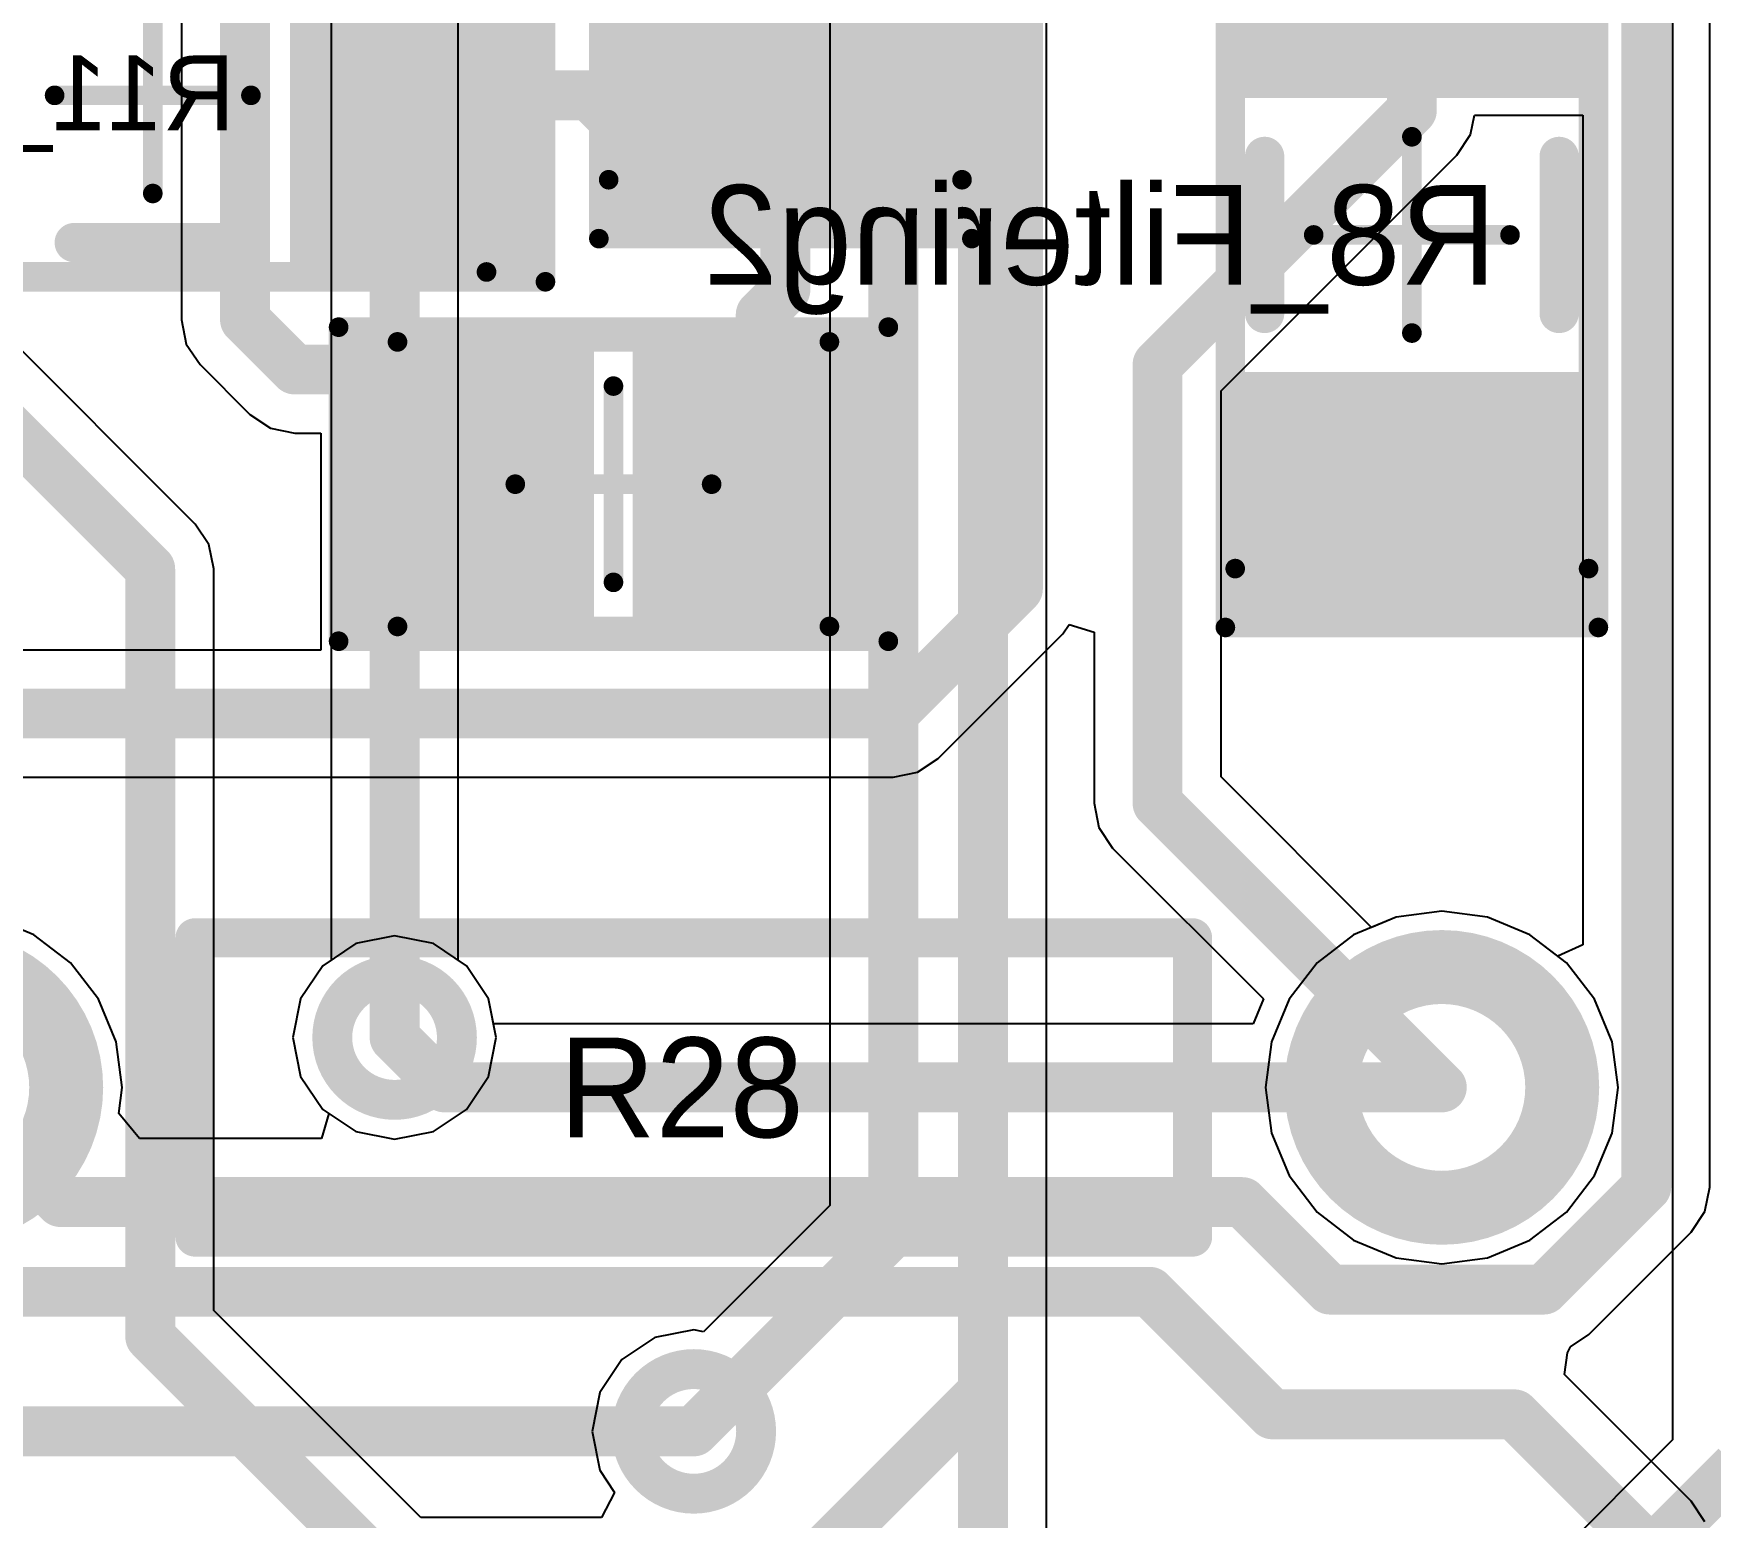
# Model space of a CAD drawing. Header units: millimetres. Extents: x 0.91 to 3, y 1 to 3.
# Drawn here: x 2.4476 to 2.7839, y 1.9337 to 2.2314 of the extents above; entities that cross this region are included whole.
import ezdxf

# ---------------------------------------------------------------- set-up
doc = ezdxf.new("R2010")
doc.units = ezdxf.units.MM
doc.header["$MEASUREMENT"] = 0
for name, color, linetype in [('BottomLayer', 5, 'Continuous'), ('BottomOverlay', 54, 'Continuous'), ('BottomPaste', 16, 'Continuous'), ('BottomSolder', 6, 'Continuous'), ('Mechanical13', 56, 'Continuous'), ('Mechanical15', 56, 'Continuous'), ('MultiLayer', 9, 'Continuous'), ('TopLayer', 1, 'Continuous'), ('TopOverlay', 2, 'Continuous'), ('TopSolder', 216, 'Continuous')]:
    doc.layers.add(name, color=color, linetype=linetype)

# ---------------------------------------------------------------- blocks, each defined once
blk = doc.blocks.new('C0805_B_134')
at = {"layer": 'BottomLayer'}
for points, const_width in [([(-0.04035, 0.02756), (-0.04035, -0.02756)], 0.02165), ([(-0.0187, 0.02756), (-0.0187, -0.02756)], 0.02165), ([(0.0187, 0.02756), (0.0187, -0.02756)], 0.02165), ([(0.04035, 0.02756), (0.04035, -0.02756)], 0.02165), ([(-0.00787, 0.01378), (-0.05118, 0.01378)], 0.02756), ([(0.05118, 0.01378), (0.00787, 0.01378)], 0.02756), ([(-0.00787, -0.01378), (-0.05118, -0.01378)], 0.02756), ([(0.05118, -0.01378), (0.00787, -0.01378)], 0.02756)]:
    blk.add_lwpolyline(points, dxfattribs=dict(at, const_width=const_width))
at = {"layer": 'BottomLayer', "const_width": 0.02165}
for points in [[(-0.04035, 0, 1), (-0.0187, 0, 1)], [(0.0187, 0, 1), (0.04036, 0, 1)]]:
    blk.add_lwpolyline(points, format="xyb", close=True, dxfattribs=at)
at = {"layer": 'BottomPaste'}
for points, const_width in [([(-0.04035, 0.02756), (-0.04035, -0.02756)], 0.02165), ([(-0.0187, 0.02756), (-0.0187, -0.02756)], 0.02165), ([(0.0187, 0.02756), (0.0187, -0.02756)], 0.02165), ([(0.04035, 0.02756), (0.04035, -0.02756)], 0.02165), ([(-0.00787, 0.01378), (-0.05118, 0.01378)], 0.02756), ([(0.05118, 0.01378), (0.00787, 0.01378)], 0.02756), ([(-0.00787, -0.01378), (-0.05118, -0.01378)], 0.02756), ([(0.05118, -0.01378), (0.00787, -0.01378)], 0.02756)]:
    blk.add_lwpolyline(points, dxfattribs=dict(at, const_width=const_width))
at = {"layer": 'BottomPaste', "const_width": 0.02165}
for points in [[(-0.04035, 0, 1), (-0.0187, 0, 1)], [(0.0187, 0, 1), (0.04036, 0, 1)]]:
    blk.add_lwpolyline(points, format="xyb", close=True, dxfattribs=at)
at = {"layer": 'BottomSolder'}
for points, const_width in [([(-0.04235, 0.03156), (-0.04235, -0.03156)], 0.02565), ([(-0.0167, 0.03156), (-0.0167, -0.03156)], 0.02565), ([(0.0167, 0.03156), (0.0167, -0.03156)], 0.02565), ([(0.04235, 0.03156), (0.04235, -0.03156)], 0.02565), ([(-0.00387, 0.01578), (-0.05518, 0.01578)], 0.03156), ([(0.05518, 0.01578), (0.00387, 0.01578)], 0.03156), ([(-0.00387, -0.01578), (-0.05518, -0.01578)], 0.03156), ([(0.05518, -0.01578), (0.00387, -0.01578)], 0.03156)]:
    blk.add_lwpolyline(points, dxfattribs=dict(at, const_width=const_width))
at = {"layer": 'BottomSolder', "const_width": 0.02565}
for points in [[(-0.04235, 0, 1), (-0.0167, 0, 1)], [(0.0167, 0, 1), (0.04235, 0, 1)]]:
    blk.add_lwpolyline(points, format="xyb", close=True, dxfattribs=at)
at = {"layer": 'Mechanical13', "const_width": 0.00394}
for points in [[(-0.04331, 0.02854), (0.04331, 0.02854)], [(-0.04331, -0.02854), (-0.04331, 0.02854)], [(0.04331, -0.02854), (0.04331, 0.02854)], [(-0.04331, -0.02854), (0.04331, -0.02854)]]:
    blk.add_lwpolyline(points, dxfattribs=at)
at = {"layer": 'Mechanical13', "const_width": 0.00197}
for points in [[(-0.04429, 0.02854, 1), (-0.04232, 0.02854, 1)], [(-0.04429, 0.02854, 1), (-0.04232, 0.02854, 1)], [(0.04232, 0.02854, 1), (0.04429, 0.02854, 1)], [(0.04232, 0.02854, 1), (0.04429, 0.02854, 1)], [(-0.04429, -0.02854, 1), (-0.04232, -0.02854, 1)], [(-0.04429, -0.02854, 1), (-0.04232, -0.02854, 1)], [(0.04232, -0.02854, 1), (0.04429, -0.02854, 1)], [(0.04232, -0.02854, 1), (0.04429, -0.02854, 1)]]:
    blk.add_lwpolyline(points, format="xyb", close=True, dxfattribs=at)
at = {"layer": 'Mechanical15', "const_width": 0.00394}
for points in [[(-0.05512, 0.0315), (0.05512, 0.0315)], [(-0.05512, -0.0315), (-0.05512, 0.0315)], [(0.05512, -0.0315), (0.05512, 0.0315)], [(0, -0.01969), (0, 0.01968)], [(-0.01969, 0), (0.01968, 0)], [(-0.05512, -0.0315), (0.05512, -0.0315)]]:
    blk.add_lwpolyline(points, dxfattribs=at)
at = {"layer": 'Mechanical15', "const_width": 0.00197}
for points in [[(-0.0561, 0.0315, 1), (-0.05413, 0.0315, 1)], [(-0.0561, 0.0315, 1), (-0.05413, 0.0315, 1)], [(0.05413, 0.0315, 1), (0.0561, 0.0315, 1)], [(0.05413, 0.0315, 1), (0.0561, 0.0315, 1)], [(-0.00098, 0.01968, 1), (0.00098, 0.01968, 1)], [(-0.02067, 0, 1), (-0.0187, 0, 1)], [(0.0187, 0, 1), (0.02067, 0, 1)], [(-0.00098, -0.01969, 1), (0.00098, -0.01969, 1)], [(-0.0561, -0.0315, 1), (-0.05413, -0.0315, 1)], [(-0.0561, -0.0315, 1), (-0.05413, -0.0315, 1)], [(0.05413, -0.0315, 1), (0.0561, -0.0315, 1)], [(0.05413, -0.0315, 1), (0.0561, -0.0315, 1)]]:
    blk.add_lwpolyline(points, format="xyb", close=True, dxfattribs=at)
blk = doc.blocks.new('C1206_B_182')
at = {"layer": 'BottomLayer'}
for points, const_width in [([(-0.06398, 0.03346), (-0.06398, -0.03346)], 0.02165), ([(-0.04232, 0.03346), (-0.04232, -0.03346)], 0.02165), ([(0.04232, 0.03346), (0.04232, -0.03346)], 0.02165), ([(0.06398, 0.03346), (0.06398, -0.03346)], 0.02165), ([(-0.0315, 0.01673), (-0.0748, 0.01673)], 0.03346), ([(0.0748, 0.01673), (0.0315, 0.01673)], 0.03346), ([(-0.0315, -0.01673), (-0.0748, -0.01673)], 0.03346), ([(0.0748, -0.01673), (0.0315, -0.01673)], 0.03346)]:
    blk.add_lwpolyline(points, dxfattribs=dict(at, const_width=const_width))
at = {"layer": 'BottomLayer', "const_width": 0.02165}
for points in [[(-0.06398, 0, 1), (-0.04232, 0, 1)], [(0.04232, 0, 1), (0.06398, 0, 1)]]:
    blk.add_lwpolyline(points, format="xyb", close=True, dxfattribs=at)
at = {"layer": 'BottomOverlay', "const_width": 0.00787}
for points in [[(-0.01575, 0.02953), (0.01575, 0.02953)], [(-0.01575, -0.02953), (0.01575, -0.02953)]]:
    blk.add_lwpolyline(points, dxfattribs=at)
at = {"layer": 'BottomOverlay', "const_width": 0.00394}
for points in [[(-0.01772, 0.02953, 1), (-0.01378, 0.02953, 1)], [(0.01378, 0.02953, 1), (0.01772, 0.02953, 1)], [(-0.01772, -0.02953, 1), (-0.01378, -0.02953, 1)], [(0.01378, -0.02953, 1), (0.01772, -0.02953, 1)]]:
    blk.add_lwpolyline(points, format="xyb", close=True, dxfattribs=at)
at = {"layer": 'BottomPaste'}
for points, const_width in [([(-0.06398, 0.03346), (-0.06398, -0.03346)], 0.02165), ([(-0.04232, 0.03346), (-0.04232, -0.03346)], 0.02165), ([(0.04232, 0.03346), (0.04232, -0.03346)], 0.02165), ([(0.06398, 0.03346), (0.06398, -0.03346)], 0.02165), ([(-0.0315, 0.01673), (-0.0748, 0.01673)], 0.03346), ([(0.0748, 0.01673), (0.0315, 0.01673)], 0.03346), ([(-0.0315, -0.01673), (-0.0748, -0.01673)], 0.03346), ([(0.0748, -0.01673), (0.0315, -0.01673)], 0.03346)]:
    blk.add_lwpolyline(points, dxfattribs=dict(at, const_width=const_width))
at = {"layer": 'BottomPaste', "const_width": 0.02165}
for points in [[(-0.06398, 0, 1), (-0.04232, 0, 1)], [(0.04232, 0, 1), (0.06398, 0, 1)]]:
    blk.add_lwpolyline(points, format="xyb", close=True, dxfattribs=at)
at = {"layer": 'BottomSolder'}
for points, const_width in [([(-0.06598, 0.03746), (-0.06598, -0.03746)], 0.02565), ([(-0.04032, 0.03746), (-0.04032, -0.03746)], 0.02565), ([(0.04032, 0.03746), (0.04032, -0.03746)], 0.02565), ([(0.06598, 0.03746), (0.06598, -0.03746)], 0.02565), ([(-0.0275, 0.01873), (-0.0788, 0.01873)], 0.03746), ([(0.0788, 0.01873), (0.0275, 0.01873)], 0.03746), ([(-0.0275, -0.01873), (-0.0788, -0.01873)], 0.03746), ([(0.0788, -0.01873), (0.0275, -0.01873)], 0.03746)]:
    blk.add_lwpolyline(points, dxfattribs=dict(at, const_width=const_width))
at = {"layer": 'BottomSolder', "const_width": 0.02565}
for points in [[(-0.06598, 0, 1), (-0.04032, 0, 1)], [(0.04032, 0, 1), (0.06598, 0, 1)]]:
    blk.add_lwpolyline(points, format="xyb", close=True, dxfattribs=at)
at = {"layer": 'Mechanical13', "const_width": 0.00394}
for points in [[(-0.06693, 0.03543), (0.06693, 0.03543)], [(-0.06693, 0.03543), (-0.06693, -0.03543)], [(0.06693, 0.03543), (0.06693, -0.03543)], [(-0.06693, -0.03543), (0.06693, -0.03543)]]:
    blk.add_lwpolyline(points, dxfattribs=at)
at = {"layer": 'Mechanical13', "const_width": 0.00197}
for points in [[(-0.06791, 0.03543, 1), (-0.06595, 0.03543, 1)], [(-0.06791, 0.03543, 1), (-0.06595, 0.03543, 1)], [(0.06595, 0.03543, 1), (0.06791, 0.03543, 1)], [(0.06595, 0.03543, 1), (0.06791, 0.03543, 1)], [(-0.06791, -0.03543, 1), (-0.06595, -0.03543, 1)], [(-0.06791, -0.03543, 1), (-0.06595, -0.03543, 1)], [(0.06595, -0.03543, 1), (0.06791, -0.03543, 1)], [(0.06595, -0.03543, 1), (0.06791, -0.03543, 1)]]:
    blk.add_lwpolyline(points, format="xyb", close=True, dxfattribs=at)
at = {"layer": 'Mechanical15', "const_width": 0.00394}
for points in [[(-0.07874, 0.0374), (0.07874, 0.0374)], [(-0.07874, 0.0374), (-0.07874, -0.0374)], [(0.07874, 0.0374), (0.07874, -0.0374)], [(0, 0.01969), (0, -0.01968)], [(-0.01968, 0), (0.01969, 0)], [(-0.07874, -0.0374), (0.07874, -0.0374)]]:
    blk.add_lwpolyline(points, dxfattribs=at)
at = {"layer": 'Mechanical15', "const_width": 0.00197}
for points in [[(-0.07972, 0.0374, 1), (-0.07776, 0.0374, 1)], [(-0.07972, 0.0374, 1), (-0.07776, 0.0374, 1)], [(0.07776, 0.0374, 1), (0.07972, 0.0374, 1)], [(0.07776, 0.0374, 1), (0.07972, 0.0374, 1)], [(-0.00098, 0.01969, 1), (0.00098, 0.01969, 1)], [(-0.02067, 0, 1), (-0.0187, 0, 1)], [(0.0187, 0, 1), (0.02067, 0, 1)], [(-0.00098, -0.01968, 1), (0.00098, -0.01968, 1)], [(-0.07972, -0.0374, 1), (-0.07776, -0.0374, 1)], [(-0.07972, -0.0374, 1), (-0.07776, -0.0374, 1)], [(0.07776, -0.0374, 1), (0.07972, -0.0374, 1)], [(0.07776, -0.0374, 1), (0.07972, -0.0374, 1)]]:
    blk.add_lwpolyline(points, format="xyb", close=True, dxfattribs=at)
blk = doc.blocks.new('C1206_B_186')
at = {"layer": 'BottomLayer'}
for points, const_width in [([(-0.06398, 0.03346), (-0.06398, -0.03346)], 0.02165), ([(-0.04232, 0.03346), (-0.04232, -0.03346)], 0.02165), ([(0.04232, 0.03346), (0.04232, -0.03346)], 0.02165), ([(0.06398, 0.03346), (0.06398, -0.03346)], 0.02165), ([(-0.0315, 0.01673), (-0.0748, 0.01673)], 0.03346), ([(0.0748, 0.01673), (0.0315, 0.01673)], 0.03346), ([(-0.0315, -0.01673), (-0.0748, -0.01673)], 0.03346), ([(0.0748, -0.01673), (0.0315, -0.01673)], 0.03346)]:
    blk.add_lwpolyline(points, dxfattribs=dict(at, const_width=const_width))
at = {"layer": 'BottomLayer', "const_width": 0.02165}
for points in [[(-0.06398, 0, 1), (-0.04232, 0, 1)], [(0.04232, 0, 1), (0.06398, 0, 1)]]:
    blk.add_lwpolyline(points, format="xyb", close=True, dxfattribs=at)
at = {"layer": 'BottomOverlay', "const_width": 0.00787}
for points in [[(-0.01575, 0.02953), (0.01575, 0.02953)], [(-0.01575, -0.02953), (0.01575, -0.02953)]]:
    blk.add_lwpolyline(points, dxfattribs=at)
at = {"layer": 'BottomOverlay', "const_width": 0.00394}
for points in [[(-0.01772, 0.02953, 1), (-0.01378, 0.02953, 1)], [(0.01378, 0.02953, 1), (0.01772, 0.02953, 1)], [(-0.01772, -0.02953, 1), (-0.01378, -0.02953, 1)], [(0.01378, -0.02953, 1), (0.01772, -0.02953, 1)]]:
    blk.add_lwpolyline(points, format="xyb", close=True, dxfattribs=at)
at = {"layer": 'BottomPaste'}
for points, const_width in [([(-0.06398, 0.03346), (-0.06398, -0.03346)], 0.02165), ([(-0.04232, 0.03346), (-0.04232, -0.03346)], 0.02165), ([(0.04232, 0.03346), (0.04232, -0.03346)], 0.02165), ([(0.06398, 0.03346), (0.06398, -0.03346)], 0.02165), ([(-0.0315, 0.01673), (-0.0748, 0.01673)], 0.03346), ([(0.0748, 0.01673), (0.0315, 0.01673)], 0.03346), ([(-0.0315, -0.01673), (-0.0748, -0.01673)], 0.03346), ([(0.0748, -0.01673), (0.0315, -0.01673)], 0.03346)]:
    blk.add_lwpolyline(points, dxfattribs=dict(at, const_width=const_width))
at = {"layer": 'BottomPaste', "const_width": 0.02165}
for points in [[(-0.06398, 0, 1), (-0.04232, 0, 1)], [(0.04232, 0, 1), (0.06398, 0, 1)]]:
    blk.add_lwpolyline(points, format="xyb", close=True, dxfattribs=at)
at = {"layer": 'BottomSolder'}
for points, const_width in [([(-0.06598, 0.03746), (-0.06598, -0.03746)], 0.02565), ([(-0.04032, 0.03746), (-0.04032, -0.03746)], 0.02565), ([(0.04032, 0.03746), (0.04032, -0.03746)], 0.02565), ([(0.06598, 0.03746), (0.06598, -0.03746)], 0.02565), ([(-0.0275, 0.01873), (-0.0788, 0.01873)], 0.03746), ([(0.0788, 0.01873), (0.0275, 0.01873)], 0.03746), ([(-0.0275, -0.01873), (-0.0788, -0.01873)], 0.03746), ([(0.0788, -0.01873), (0.0275, -0.01873)], 0.03746)]:
    blk.add_lwpolyline(points, dxfattribs=dict(at, const_width=const_width))
at = {"layer": 'BottomSolder', "const_width": 0.02565}
for points in [[(-0.06598, 0, 1), (-0.04032, 0, 1)], [(0.04032, 0, 1), (0.06598, 0, 1)]]:
    blk.add_lwpolyline(points, format="xyb", close=True, dxfattribs=at)
at = {"layer": 'Mechanical13', "const_width": 0.00394}
for points in [[(-0.06693, 0.03543), (0.06693, 0.03543)], [(-0.06693, 0.03543), (-0.06693, -0.03543)], [(0.06693, 0.03543), (0.06693, -0.03543)], [(-0.06693, -0.03543), (0.06693, -0.03543)]]:
    blk.add_lwpolyline(points, dxfattribs=at)
at = {"layer": 'Mechanical13', "const_width": 0.00197}
for points in [[(-0.06791, 0.03543, 1), (-0.06595, 0.03543, 1)], [(-0.06791, 0.03543, 1), (-0.06595, 0.03543, 1)], [(0.06595, 0.03543, 1), (0.06791, 0.03543, 1)], [(0.06595, 0.03543, 1), (0.06791, 0.03543, 1)], [(-0.06791, -0.03543, 1), (-0.06595, -0.03543, 1)], [(-0.06791, -0.03543, 1), (-0.06595, -0.03543, 1)], [(0.06595, -0.03543, 1), (0.06791, -0.03543, 1)], [(0.06595, -0.03543, 1), (0.06791, -0.03543, 1)]]:
    blk.add_lwpolyline(points, format="xyb", close=True, dxfattribs=at)
at = {"layer": 'Mechanical15', "const_width": 0.00394}
for points in [[(-0.07874, 0.0374), (0.07874, 0.0374)], [(-0.07874, 0.0374), (-0.07874, -0.0374)], [(0.07874, 0.0374), (0.07874, -0.0374)], [(0, 0.01968), (0, -0.01969)], [(-0.01968, 0), (0.01969, 0)], [(-0.07874, -0.0374), (0.07874, -0.0374)]]:
    blk.add_lwpolyline(points, dxfattribs=at)
at = {"layer": 'Mechanical15', "const_width": 0.00197}
for points in [[(-0.07972, 0.0374, 1), (-0.07776, 0.0374, 1)], [(-0.07972, 0.0374, 1), (-0.07776, 0.0374, 1)], [(0.07776, 0.0374, 1), (0.07972, 0.0374, 1)], [(0.07776, 0.0374, 1), (0.07972, 0.0374, 1)], [(-0.00098, 0.01968, 1), (0.00098, 0.01968, 1)], [(-0.02067, 0, 1), (-0.0187, 0, 1)], [(0.0187, 0, 1), (0.02067, 0, 1)], [(-0.00098, -0.01969, 1), (0.00098, -0.01969, 1)], [(-0.07972, -0.0374, 1), (-0.07776, -0.0374, 1)], [(-0.07972, -0.0374, 1), (-0.07776, -0.0374, 1)], [(0.07776, -0.0374, 1), (0.07972, -0.0374, 1)], [(0.07776, -0.0374, 1), (0.07972, -0.0374, 1)]]:
    blk.add_lwpolyline(points, format="xyb", close=True, dxfattribs=at)
blk = doc.blocks.new('C1206_B_188')
at = {"layer": 'BottomLayer'}
for points, const_width in [([(-0.06398, 0.03346), (-0.06398, -0.03346)], 0.02165), ([(-0.04232, 0.03346), (-0.04232, -0.03346)], 0.02165), ([(0.04232, 0.03346), (0.04232, -0.03346)], 0.02165), ([(0.06398, 0.03346), (0.06398, -0.03346)], 0.02165), ([(-0.0315, 0.01673), (-0.0748, 0.01673)], 0.03346), ([(0.0748, 0.01673), (0.0315, 0.01673)], 0.03346), ([(-0.0315, -0.01673), (-0.0748, -0.01673)], 0.03346), ([(0.0748, -0.01673), (0.0315, -0.01673)], 0.03346)]:
    blk.add_lwpolyline(points, dxfattribs=dict(at, const_width=const_width))
at = {"layer": 'BottomLayer', "const_width": 0.02165}
for points in [[(-0.06398, 0, 1), (-0.04232, 0, 1)], [(0.04232, 0, 1), (0.06398, 0, 1)]]:
    blk.add_lwpolyline(points, format="xyb", close=True, dxfattribs=at)
at = {"layer": 'BottomOverlay', "const_width": 0.00787}
for points in [[(-0.01575, 0.02953), (0.01575, 0.02953)], [(-0.01575, -0.02953), (0.01575, -0.02953)]]:
    blk.add_lwpolyline(points, dxfattribs=at)
at = {"layer": 'BottomOverlay', "const_width": 0.00394}
for points in [[(-0.01772, 0.02953, 1), (-0.01378, 0.02953, 1)], [(0.01378, 0.02953, 1), (0.01772, 0.02953, 1)], [(-0.01772, -0.02953, 1), (-0.01378, -0.02953, 1)], [(0.01378, -0.02953, 1), (0.01772, -0.02953, 1)]]:
    blk.add_lwpolyline(points, format="xyb", close=True, dxfattribs=at)
at = {"layer": 'BottomPaste'}
for points, const_width in [([(-0.06398, 0.03346), (-0.06398, -0.03346)], 0.02165), ([(-0.04232, 0.03346), (-0.04232, -0.03346)], 0.02165), ([(0.04232, 0.03346), (0.04232, -0.03346)], 0.02165), ([(0.06398, 0.03346), (0.06398, -0.03346)], 0.02165), ([(-0.0315, 0.01673), (-0.0748, 0.01673)], 0.03346), ([(0.0748, 0.01673), (0.0315, 0.01673)], 0.03346), ([(-0.0315, -0.01673), (-0.0748, -0.01673)], 0.03346), ([(0.0748, -0.01673), (0.0315, -0.01673)], 0.03346)]:
    blk.add_lwpolyline(points, dxfattribs=dict(at, const_width=const_width))
at = {"layer": 'BottomPaste', "const_width": 0.02165}
for points in [[(-0.06398, 0, 1), (-0.04232, 0, 1)], [(0.04232, 0, 1), (0.06398, 0, 1)]]:
    blk.add_lwpolyline(points, format="xyb", close=True, dxfattribs=at)
at = {"layer": 'BottomSolder'}
for points, const_width in [([(-0.06598, 0.03746), (-0.06598, -0.03746)], 0.02565), ([(-0.04032, 0.03746), (-0.04032, -0.03746)], 0.02565), ([(0.04032, 0.03746), (0.04032, -0.03746)], 0.02565), ([(0.06598, 0.03746), (0.06598, -0.03746)], 0.02565), ([(-0.0275, 0.01873), (-0.0788, 0.01873)], 0.03746), ([(0.0788, 0.01873), (0.0275, 0.01873)], 0.03746), ([(-0.0275, -0.01873), (-0.0788, -0.01873)], 0.03746), ([(0.0788, -0.01873), (0.0275, -0.01873)], 0.03746)]:
    blk.add_lwpolyline(points, dxfattribs=dict(at, const_width=const_width))
at = {"layer": 'BottomSolder', "const_width": 0.02565}
for points in [[(-0.06598, 0, 1), (-0.04032, 0, 1)], [(0.04032, 0, 1), (0.06598, 0, 1)]]:
    blk.add_lwpolyline(points, format="xyb", close=True, dxfattribs=at)
at = {"layer": 'Mechanical13', "const_width": 0.00394}
for points in [[(-0.06693, 0.03543), (0.06693, 0.03543)], [(-0.06693, -0.03543), (-0.06693, 0.03543)], [(0.06693, -0.03543), (0.06693, 0.03543)], [(-0.06693, -0.03543), (0.06693, -0.03543)]]:
    blk.add_lwpolyline(points, dxfattribs=at)
at = {"layer": 'Mechanical13', "const_width": 0.00197}
for points in [[(-0.06791, 0.03543, 1), (-0.06595, 0.03543, 1)], [(-0.06791, 0.03543, 1), (-0.06595, 0.03543, 1)], [(0.06594, 0.03543, 1), (0.06791, 0.03543, 1)], [(0.06594, 0.03543, 1), (0.06791, 0.03543, 1)], [(-0.06791, -0.03543, 1), (-0.06595, -0.03543, 1)], [(-0.06791, -0.03543, 1), (-0.06595, -0.03543, 1)], [(0.06594, -0.03543, 1), (0.06791, -0.03543, 1)], [(0.06594, -0.03543, 1), (0.06791, -0.03543, 1)]]:
    blk.add_lwpolyline(points, format="xyb", close=True, dxfattribs=at)
at = {"layer": 'Mechanical15', "const_width": 0.00394}
for points in [[(-0.07874, 0.0374), (0.07874, 0.0374)], [(-0.07874, -0.0374), (-0.07874, 0.0374)], [(0.07874, -0.0374), (0.07874, 0.0374)], [(0, -0.01969), (0, 0.01969)], [(-0.01969, 0), (0.01968, 0)], [(-0.07874, -0.0374), (0.07874, -0.0374)]]:
    blk.add_lwpolyline(points, dxfattribs=at)
at = {"layer": 'Mechanical15', "const_width": 0.00197}
for points in [[(-0.07972, 0.0374, 1), (-0.07776, 0.0374, 1)], [(-0.07972, 0.0374, 1), (-0.07776, 0.0374, 1)], [(0.07776, 0.0374, 1), (0.07972, 0.0374, 1)], [(0.07776, 0.0374, 1), (0.07972, 0.0374, 1)], [(-0.00098, 0.01969, 1), (0.00098, 0.01969, 1)], [(-0.02067, 0, 1), (-0.0187, 0, 1)], [(0.0187, 0, 1), (0.02067, 0, 1)], [(-0.00098, -0.01969, 1), (0.00098, -0.01969, 1)], [(-0.07972, -0.0374, 1), (-0.07776, -0.0374, 1)], [(-0.07972, -0.0374, 1), (-0.07776, -0.0374, 1)], [(0.07776, -0.0374, 1), (0.07972, -0.0374, 1)], [(0.07776, -0.0374, 1), (0.07972, -0.0374, 1)]]:
    blk.add_lwpolyline(points, format="xyb", close=True, dxfattribs=at)
blk = doc.blocks.new('AXIAL_0_3_213')
at = {"layer": 'BottomLayer', "const_width": 0.01083}
for points in [[(-0.17215, 0, 1), (-0.12785, 0, 1)], [(0.12785, 0, 1), (0.17215, 0, 1)]]:
    blk.add_lwpolyline(points, format="xyb", close=True, dxfattribs=at)
at = {"layer": 'BottomSolder', "const_width": 0.01483}
for points in [[(-0.17415, 0, 1), (-0.12585, 0, 1)], [(0.12585, 0, 1), (0.17415, 0, 1)]]:
    blk.add_lwpolyline(points, format="xyb", close=True, dxfattribs=at)
at = {"layer": 'MultiLayer', "const_width": 0.01083}
for points in [[(-0.17215, 0, 1), (-0.12785, 0, 1)], [(0.12785, 0, 1), (0.17215, 0, 1)]]:
    blk.add_lwpolyline(points, format="xyb", close=True, dxfattribs=at)
at = {"layer": 'TopLayer', "const_width": 0.01083}
for points in [[(-0.17215, 0, 1), (-0.12785, 0, 1)], [(0.12785, 0, 1), (0.17215, 0, 1)]]:
    blk.add_lwpolyline(points, format="xyb", close=True, dxfattribs=at)
at = {"layer": 'TopOverlay', "const_width": 0.00787}
for points in [[(-0.1, 0.03), (0.1, 0.03)], [(-0.1, -0.03), (-0.1, 0.03)], [(0.1, 0), (0.1, 0.03)], [(-0.109, 0), (-0.1, 0)], [(0.1, -0.03), (0.1, 0)], [(0.1, 0), (0.109, 0)], [(-0.1, -0.03), (0.1, -0.03)]]:
    blk.add_lwpolyline(points, dxfattribs=at)
at = {"layer": 'TopOverlay', "const_width": 0.00394}
for points in [[(-0.10197, 0.03, 1), (-0.09803, 0.03, 1)], [(-0.10197, 0.03, 1), (-0.09803, 0.03, 1)], [(0.09803, 0.03, 1), (0.10197, 0.03, 1)], [(0.09803, 0.03, 1), (0.10197, 0.03, 1)], [(-0.11097, 0, 1), (-0.10703, 0, 1)], [(-0.10197, 0, 1), (-0.09803, 0, 1)], [(0.09803, 0, 1), (0.10197, 0, 1)], [(0.09803, 0, 1), (0.10197, 0, 1)], [(0.09803, 0, 1), (0.10197, 0, 1)], [(0.10703, 0, 1), (0.11097, 0, 1)], [(-0.10197, -0.03, 1), (-0.09803, -0.03, 1)], [(-0.10197, -0.03, 1), (-0.09803, -0.03, 1)], [(0.09803, -0.03, 1), (0.10197, -0.03, 1)], [(0.09803, -0.03, 1), (0.10197, -0.03, 1)]]:
    blk.add_lwpolyline(points, format="xyb", close=True, dxfattribs=at)
at = {"layer": 'TopSolder', "const_width": 0.01483}
for points in [[(-0.17415, 0, 1), (-0.12585, 0, 1)], [(0.12585, 0, 1), (0.17415, 0, 1)]]:
    blk.add_lwpolyline(points, format="xyb", close=True, dxfattribs=at)

msp = doc.modelspace()

# ---------------------------------------------------------------- linework, layer by layer
at = {"layer": 'BottomLayer'}
for p, q in [((2.78374, 2), (2.78374, 2.34)), ((2.47726, 2.27631), (2.47726, 2.174)), ((2.73577, 2.21112), (2.73655, 2.215)), ((2.73655, 2.215), (2.75826, 2.215)), ((2.75826, 2.215), (2.75826, 2.04861)), ((2.73301, 2.20699), (2.73577, 2.21112)), ((2.68574, 2.15972), (2.73301, 2.20699)), ((2.47726, 2.174), (2.47823, 2.16912)), ((2.47823, 2.16912), (2.48099, 2.16499)), ((2.48099, 2.16499), (2.49099, 2.15499)), ((2.68574, 2.08228), (2.68574, 2.15972)), ((2.49099, 2.15499), (2.49512, 2.15223)), ((2.49512, 2.15223), (2.5, 2.15126)), ((2.5, 2.15126), (2.50521, 2.15126)), ((2.50521, 2.15126), (2.50521, 2.10774)), ((2.65401, 2.11099), (2.65526, 2.11285)), ((2.65526, 2.11285), (2.66026, 2.11133)), ((2.62901, 2.08599), (2.65401, 2.11099)), ((2.66026, 2.11133), (2.66026, 2.077)), ((2.50521, 2.10774), (2.04528, 2.10774)), ((2.62488, 2.08323), (2.62901, 2.08599)), ((2.04, 2.08226), (2.62, 2.08226)), ((2.62, 2.08226), (2.62488, 2.08323)), ((2.71591, 2.05211), (2.68574, 2.08228)), ((2.66026, 2.077), (2.66123, 2.07212)), ((2.66123, 2.07212), (2.66399, 2.06799)), ((2.66399, 2.06799), (2.69423, 2.03774)), ((2.73, 2.05536), (2.72085, 2.05416)), ((2.73915, 2.05416), (2.73, 2.05536)), ((2.44768, 2.05062), (2.43915, 2.05416)), ((2.72085, 2.05416), (2.71591, 2.05211)), ((2.74768, 2.05062), (2.73915, 2.05416)), ((2.455, 2.045), (2.44768, 2.05062)), ((2.5122, 2.04884), (2.50558, 2.04442)), ((2.52, 2.05039), (2.5122, 2.04884)), ((2.5278, 2.04884), (2.52, 2.05039)), ((2.53442, 2.04442), (2.5278, 2.04884)), ((2.75326, 2.04635), (2.74768, 2.05062)), ((2.75826, 2.04861), (2.75326, 2.04635)), ((2.46062, 2.03768), (2.455, 2.045)), ((2.50558, 2.04442), (2.50116, 2.0378)), ((2.53884, 2.0378), (2.53442, 2.04442)), ((2.46416, 2.02915), (2.46062, 2.03768)), ((2.50116, 2.0378), (2.49961, 2.03)), ((2.53985, 2.03274), (2.53884, 2.0378)), ((2.69423, 2.03774), (2.69216, 2.03274)), ((2.69216, 2.03274), (2.53985, 2.03274)), ((2.46536, 2.02), (2.46416, 2.02915)), ((2.49961, 2.03), (2.50116, 2.0222)), ((2.50116, 2.0222), (2.50558, 2.01558)), ((2.46467, 2.01474), (2.46536, 2.02)), ((2.46885, 2.00974), (2.46467, 2.01474)), ((2.50683, 2.01474), (2.50531, 2.00974)), ((2.50558, 2.01558), (2.50683, 2.01474)), ((2.50531, 2.00974), (2.46885, 2.00974)), ((2.78277, 1.99512), (2.78374, 2)), ((2.78001, 1.99099), (2.78277, 1.99512)), ((2.75945, 1.97043), (2.78001, 1.99099)), ((2.75519, 1.96675), (2.75579, 1.96798)), ((2.75579, 1.96798), (2.75945, 1.97043)), ((2.7546, 1.96242), (2.75519, 1.96675)), ((2.78001, 1.93701), (2.7546, 1.96242)), ((2.78277, 1.93288), (2.78001, 1.93701))]:
    msp.add_line(p, q, dxfattribs=at)
at = {"layer": 'BottomLayer', "const_width": 0.01}
for points in [[(2.771, 2), (2.771, 2.34)], [(2.49, 2.174), (2.49, 2.296)], [(2.724, 2.216), (2.724, 2.24415)], [(2.645, 2.12), (2.645, 2.24)], [(2.52466, 2.219), (2.559, 2.219)], [(2.559, 2.219), (2.56215, 2.21585)], [(2.56215, 2.21585), (2.59836, 2.21585)], [(2.59836, 2.17994), (2.59836, 2.21585)], [(2.673, 2.165), (2.724, 2.216)], [(2.59342, 2.175), (2.59836, 2.17994)], [(2.59342, 2.141), (2.59342, 2.175)], [(2.49, 2.174), (2.5, 2.164)], [(2.5, 2.164), (2.53436, 2.164)], [(2.53436, 2.141), (2.53436, 2.164)], [(2.673, 2.077), (2.673, 2.165)], [(2.62, 2.095), (2.645, 2.12)], [(2.04, 2.095), (2.62, 2.095)], [(2.673, 2.077), (2.73, 2.02)], [(2.52, 2.03), (2.53, 2.02)], [(2.43, 2.02), (2.453, 1.997)], [(2.53, 2.02), (2.73, 2.02)], [(2.75044, 1.97944), (2.771, 2)], [(2.453, 1.997), (2.69, 1.997)], [(2.69, 1.997), (2.70756, 1.97944)], [(2.70756, 1.97944), (2.75044, 1.97944)], [(2.079, 1.979), (2.67144, 1.979)], [(2.67144, 1.979), (2.69602, 1.95442)], [(2.69602, 1.95442), (2.74458, 1.95442)], [(2.74458, 1.95442), (2.771, 1.928)], [(2.262, 1.951), (2.58, 1.951)]]:
    msp.add_lwpolyline(points, dxfattribs=at)
at = {"layer": 'BottomLayer'}
for points, const_width in [([(2.52216, 2.219, 1), (2.52716, 2.219, 1)], 0.005), ([(2.5565, 2.219, 1), (2.5615, 2.219, 1)], 0.005), ([(2.5565, 2.219, 1), (2.5615, 2.219, 1)], 0.005), ([(2.55965, 2.21585, 1), (2.56465, 2.21585, 1)], 0.005), ([(2.55965, 2.21585, 1), (2.56465, 2.21585, 1)], 0.005), ([(2.59586, 2.21585, 1), (2.60086, 2.21585, 1)], 0.005), ([(2.59586, 2.21585, 1), (2.60086, 2.21585, 1)], 0.005), ([(2.7215, 2.216, 1), (2.7265, 2.216, 1)], 0.005), ([(2.7215, 2.216, 1), (2.7265, 2.216, 1)], 0.005), ([(2.59586, 2.17994, 1), (2.60086, 2.17994, 1)], 0.005), ([(2.59586, 2.17994, 1), (2.60086, 2.17994, 1)], 0.005), ([(2.59092, 2.175, 1), (2.59592, 2.175, 1)], 0.005), ([(2.59092, 2.175, 1), (2.59592, 2.175, 1)], 0.005), ([(2.4875, 2.174, 1), (2.4925, 2.174, 1)], 0.005), ([(2.4875, 2.174, 1), (2.4925, 2.174, 1)], 0.005), ([(2.4975, 2.164, 1), (2.5025, 2.164, 1)], 0.005), ([(2.4975, 2.164, 1), (2.5025, 2.164, 1)], 0.005), ([(2.53186, 2.164, 1), (2.53686, 2.164, 1)], 0.005), ([(2.53186, 2.164, 1), (2.53686, 2.164, 1)], 0.005), ([(2.6705, 2.165, 1), (2.6755, 2.165, 1)], 0.005), ([(2.6705, 2.165, 1), (2.6755, 2.165, 1)], 0.005), ([(2.53186, 2.141, 1), (2.53686, 2.141, 1)], 0.005), ([(2.59092, 2.141, 1), (2.59592, 2.141, 1)], 0.005), ([(2.7135, 2.134, 1), (2.7345, 2.134, 1)], 0.004), ([(2.6425, 2.12, 1), (2.6475, 2.12, 1)], 0.005), ([(2.6425, 2.12, 1), (2.6475, 2.12, 1)], 0.005), ([(2.6175, 2.095, 1), (2.6225, 2.095, 1)], 0.005), ([(2.6175, 2.095, 1), (2.6225, 2.095, 1)], 0.005), ([(2.6705, 2.077, 1), (2.6755, 2.077, 1)], 0.005), ([(2.6705, 2.077, 1), (2.6755, 2.077, 1)], 0.005), ([(2.5095, 2.03, 1), (2.5305, 2.03, 1)], 0.004), ([(2.5175, 2.03, 1), (2.5225, 2.03, 1)], 0.005), ([(2.5275, 2.02, 1), (2.5325, 2.02, 1)], 0.005), ([(2.5275, 2.02, 1), (2.5325, 2.02, 1)], 0.005), ([(2.7275, 2.02, 1), (2.7325, 2.02, 1)], 0.005), ([(2.7275, 2.02, 1), (2.7325, 2.02, 1)], 0.005), ([(2.7685, 2, 1), (2.7735, 2, 1)], 0.005), ([(2.7685, 2, 1), (2.7735, 2, 1)], 0.005), ([(2.4505, 1.997, 1), (2.4555, 1.997, 1)], 0.005), ([(2.4505, 1.997, 1), (2.4555, 1.997, 1)], 0.005), ([(2.6875, 1.997, 1), (2.6925, 1.997, 1)], 0.005), ([(2.6875, 1.997, 1), (2.6925, 1.997, 1)], 0.005), ([(2.70506, 1.97944, 1), (2.71006, 1.97944, 1)], 0.005), ([(2.70506, 1.97944, 1), (2.71006, 1.97944, 1)], 0.005), ([(2.74794, 1.97944, 1), (2.75294, 1.97944, 1)], 0.005), ([(2.74794, 1.97944, 1), (2.75294, 1.97944, 1)], 0.005), ([(2.66894, 1.979, 1), (2.67394, 1.979, 1)], 0.005), ([(2.66894, 1.979, 1), (2.67394, 1.979, 1)], 0.005), ([(2.5695, 1.951, 1), (2.5905, 1.951, 1)], 0.004), ([(2.69352, 1.95442, 1), (2.69852, 1.95442, 1)], 0.005), ([(2.69352, 1.95442, 1), (2.69852, 1.95442, 1)], 0.005), ([(2.74208, 1.95442, 1), (2.74708, 1.95442, 1)], 0.005), ([(2.74208, 1.95442, 1), (2.74708, 1.95442, 1)], 0.005), ([(2.5775, 1.951, 1), (2.5825, 1.951, 1)], 0.005)]:
    msp.add_lwpolyline(points, format="xyb", close=True, dxfattribs=dict(at, const_width=const_width))
at = {"layer": 'BottomSolder', "const_width": 0.008}
for points in [[(2.7115, 2.134, 1), (2.7365, 2.134, 1)], [(2.5075, 2.03, 1), (2.5325, 2.03, 1)], [(2.5675, 1.951, 1), (2.5925, 1.951, 1)]]:
    msp.add_lwpolyline(points, format="xyb", close=True, dxfattribs=at)
at = {"layer": 'MultiLayer', "const_width": 0.004}
for points in [[(2.7135, 2.134, 1), (2.7345, 2.134, 1)], [(2.5095, 2.03, 1), (2.5305, 2.03, 1)], [(2.5695, 1.951, 1), (2.5905, 1.951, 1)]]:
    msp.add_lwpolyline(points, format="xyb", close=True, dxfattribs=at)
at = {"layer": 'TopLayer'}
for p, q in [((2.65074, 1.959), (2.65074, 2.88)), ((2.60726, 2.42679), (2.60726, 1.99628)), ((2.53274, 2.04554), (2.53274, 2.25)), ((2.50726, 2.24472), (2.50726, 2.04554)), ((2.77626, 2.239), (2.77626, 1.94928)), ((2.48001, 2.13301), (2.40901, 2.20401)), ((2.48277, 2.12888), (2.48001, 2.13301)), ((2.48374, 2.124), (2.48277, 2.12888)), ((2.48374, 1.97528), (2.48374, 2.124)), ((2.73, 2.05536), (2.72085, 2.05416)), ((2.73915, 2.05416), (2.73, 2.05536)), ((2.72085, 2.05416), (2.71232, 2.05062)), ((2.74768, 2.05062), (2.73915, 2.05416)), ((2.71232, 2.05062), (2.705, 2.045)), ((2.755, 2.045), (2.74768, 2.05062)), ((2.50726, 2.04554), (2.50558, 2.04442)), ((2.53442, 2.04442), (2.53274, 2.04554)), ((2.705, 2.045), (2.69938, 2.03768)), ((2.76062, 2.03768), (2.755, 2.045)), ((2.50558, 2.04442), (2.50116, 2.0378)), ((2.53884, 2.0378), (2.53442, 2.04442)), ((2.50116, 2.0378), (2.49961, 2.03)), ((2.54039, 2.03), (2.53884, 2.0378)), ((2.69938, 2.03768), (2.69584, 2.02915)), ((2.76416, 2.02915), (2.76062, 2.03768)), ((2.49961, 2.03), (2.50116, 2.0222)), ((2.53884, 2.0222), (2.54039, 2.03)), ((2.69584, 2.02915), (2.69464, 2.02)), ((2.76536, 2.02), (2.76416, 2.02915)), ((2.50116, 2.0222), (2.50558, 2.01558)), ((2.53442, 2.01558), (2.53884, 2.0222)), ((2.69464, 2.02), (2.69584, 2.01085)), ((2.76416, 2.01085), (2.76536, 2.02)), ((2.50558, 2.01558), (2.5122, 2.01116)), ((2.5278, 2.01116), (2.53442, 2.01558)), ((2.5122, 2.01116), (2.52, 2.00961)), ((2.52, 2.00961), (2.5278, 2.01116)), ((2.69584, 2.01085), (2.69938, 2.00232)), ((2.76062, 2.00232), (2.76416, 2.01085)), ((2.69938, 2.00232), (2.705, 1.995)), ((2.755, 1.995), (2.76062, 2.00232)), ((2.60726, 1.99628), (2.58197, 1.971)), ((2.705, 1.995), (2.71232, 1.98938)), ((2.74768, 1.98938), (2.755, 1.995)), ((2.71232, 1.98938), (2.72085, 1.98584)), ((2.73915, 1.98584), (2.74768, 1.98938)), ((2.72085, 1.98584), (2.73, 1.98464)), ((2.73, 1.98464), (2.73915, 1.98584)), ((2.52528, 1.93374), (2.48374, 1.97528)), ((2.58, 1.97139), (2.5722, 1.96984)), ((2.58197, 1.971), (2.58, 1.97139)), ((2.5722, 1.96984), (2.56558, 1.96542)), ((2.56558, 1.96542), (2.56116, 1.9588)), ((2.56116, 1.9588), (2.55961, 1.951)), ((2.65074, 1.88528), (2.65074, 1.959)), ((2.55961, 1.951), (2.56116, 1.9432)), ((2.77626, 1.94928), (2.74409, 1.91711)), ((2.56116, 1.9432), (2.56413, 1.93874)), ((2.56413, 1.93874), (2.56151, 1.93374)), ((2.56151, 1.93374), (2.52528, 1.93374))]:
    msp.add_line(p, q, dxfattribs=at)
at = {"layer": 'TopLayer', "const_width": 0.01}
for points in [[(2.638, 1.959), (2.638, 2.88)], [(2.62, 1.991), (2.62, 2.62847)], [(2.52, 2.03), (2.52, 2.25)], [(2.4, 2.195), (2.471, 2.124)], [(2.471, 1.97), (2.471, 2.124)], [(2.58, 1.951), (2.62, 1.991)], [(2.471, 1.97), (2.52, 1.921)], [(2.6, 1.921), (2.638, 1.959)], [(2.638, 1.88), (2.638, 1.959)], [(2.73, 1.885), (2.789, 1.944)]]:
    msp.add_lwpolyline(points, dxfattribs=at)
at = {"layer": 'TopLayer'}
for points, const_width in [([(2.7135, 2.134, 1), (2.7345, 2.134, 1)], 0.004), ([(2.4685, 2.124, 1), (2.4735, 2.124, 1)], 0.005), ([(2.4685, 2.124, 1), (2.4735, 2.124, 1)], 0.005), ([(2.5095, 2.03, 1), (2.5305, 2.03, 1)], 0.004), ([(2.5175, 2.03, 1), (2.5225, 2.03, 1)], 0.005), ([(2.6175, 1.991, 1), (2.6225, 1.991, 1)], 0.005), ([(2.6175, 1.991, 1), (2.6225, 1.991, 1)], 0.005), ([(2.4685, 1.97, 1), (2.4735, 1.97, 1)], 0.005), ([(2.4685, 1.97, 1), (2.4735, 1.97, 1)], 0.005), ([(2.6355, 1.959, 1), (2.6405, 1.959, 1)], 0.005), ([(2.6355, 1.959, 1), (2.6405, 1.959, 1)], 0.005), ([(2.6355, 1.959, 1), (2.6405, 1.959, 1)], 0.005), ([(2.5695, 1.951, 1), (2.5905, 1.951, 1)], 0.004), ([(2.5775, 1.951, 1), (2.5825, 1.951, 1)], 0.005)]:
    msp.add_lwpolyline(points, format="xyb", close=True, dxfattribs=dict(at, const_width=const_width))
at = {"layer": 'TopSolder', "const_width": 0.008}
for points in [[(2.7115, 2.134, 1), (2.7365, 2.134, 1)], [(2.5075, 2.03, 1), (2.5325, 2.03, 1)], [(2.5675, 1.951, 1), (2.5925, 1.951, 1)]]:
    msp.add_lwpolyline(points, format="xyb", close=True, dxfattribs=at)

# ---------------------------------------------------------------- block references
for name, p, rotation in [('C1206_B_186', (2.59836, 2.269), 90), ('C1206_B_182', (2.724, 2.191), 90), ('C1206_B_188', (2.47151, 2.219), 360), ('C0805_B_134', (2.56389, 2.141), 360), ('AXIAL_0_3_213', (2.58, 2.02), 360)]:
    msp.add_blockref(name, p, dxfattribs=dict(rotation=rotation))

# ---------------------------------------------------------------- texts
at = {"layer": 'BottomOverlay', "text_generation_flag": 2}
for s, height, p in [('R11_Filtering2', 0.015, (2.488, 2.212)), ('R8_Filtering2', 0.02, (2.741, 2.181))]:
    msp.add_text(s, height=height, dxfattribs=at).set_placement(p)
at = {"layer": 'TopOverlay'}
msp.add_text('R28', height=0.02, dxfattribs=at).set_placement((2.553, 2.01))

doc.saveas('drawing.dxf')
